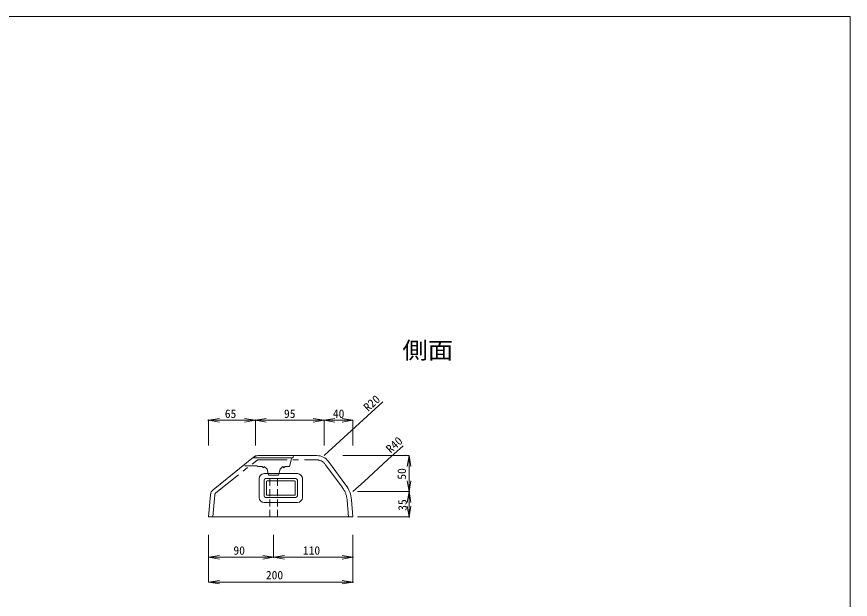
# Model space of a CAD drawing. Units: millimetres, scale not verified. Extents: x -1191 to 1113, y -825 to 791.
# Drawn here: x -42 to 1113, y -17 to 791 of the extents above; entities that cross this region are included whole.
import ezdxf
from ezdxf.enums import TextEntityAlignment as Align

# ---------------------------------------------------------------- set-up
doc = ezdxf.new("R2010")
doc.units = ezdxf.units.MM
doc.header["$LTSCALE"] = 8
doc.linetypes.add('CHAIN1', pattern=[8, 5, -1, 1, -1])
doc.linetypes.add('DASHED1', pattern=[1.8, 1.2, -0.6])
doc.layers.add('0-0', color=7, linetype='Continuous', lineweight=18)
doc.styles.add('ＭＳ ゴシック', font='')
doc.styles.get('ＭＳ ゴシック').set_extended_font_data('MS Gothic')

msp = doc.modelspace()

# ---------------------------------------------------------------- linework, layer by layer
at = {"layer": '0-0'}
for p, q in [((383.394, 182.805), (464.66, 257.272)), ((223.394, 196.493), (223.394, 231.73)), ((223.394, 231.612), (223.394, 231.73)), ((223.394, 231.55), (238.394, 231.55)), ((238.394, 231.55), (278.394, 231.55)), ((288.394, 231.55), (273.394, 231.55)), ((288.394, 196.493), (288.394, 231.73)), ((288.394, 231.612), (288.394, 231.73)), ((288.394, 231.612), (288.394, 231.73)), ((288.394, 231.55), (303.394, 231.55)), ((303.394, 231.55), (383.394, 231.55)), ((383.394, 196.493), (383.394, 231.73)), ((383.394, 231.612), (383.394, 231.73)), ((383.394, 231.612), (383.394, 231.73)), ((383.394, 231.55), (398.394, 231.55)), ((398.394, 231.55), (408.394, 231.55)), ((423.394, 231.55), (408.394, 231.55)), ((423.394, 196.493), (423.394, 231.73)), ((423.394, 198.103), (423.394, 231.55)), ((471.899, 177.047), (492.95, 196.336)), ((229.76, 135.319), (285.691, 180.425)), ((339.883, 179.64), (285.35, 179.64)), ((291.968, 182.64), (354.908, 182.64)), ((338.064, 178.125), (335.443, 167.64)), ((340.987, 181.273), (340.666, 180.31)), ((354.908, 182.64), (373.358, 182.64)), ((413.705, 141.74), (389.435, 174.537)), ((409.369, 182.64), (481.438, 182.64)), ((471.899, 177.047), (438.871, 146.781)), ((481.438, 182.64), (501.258, 182.64)), ((501.258, 182.64), (501.258, 167.64)), ((290.443, 168.64), (274.823, 168.64)), ((290.443, 168.64), (291.443, 167.64)), ((297.443, 167.64), (291.443, 167.64)), ((291.443, 167.64), (297.443, 167.64)), ((304.443, 163.64), (300.443, 167.64)), ((306.443, 155.64), (304.443, 163.64)), ((322.443, 163.64), (326.443, 167.64)), ((335.443, 167.64), (329.443, 167.64)), ((501.258, 167.64), (501.258, 147.64)), ((256.1, 156.561), (257.579, 157.754)), ((293.438, 124.64), (293.438, 150.64)), ((300.438, 157.64), (346.438, 157.64)), ((353.438, 124.64), (353.438, 150.64)), ((300.438, 126.64), (300.438, 148.64)), ((303.438, 146.64), (303.438, 128.64)), ((342.438, 147.64), (304.438, 147.64)), ((343.438, 128.64), (343.438, 146.64)), ((346.438, 126.64), (346.438, 148.64)), ((346.438, 126.64), (346.438, 148.64)), ((423.438, 132.64), (438.871, 146.781)), ((501.258, 132.64), (501.258, 147.64)), ((223.438, 97.64), (226.074, 128.389)), ((304.438, 127.64), (342.438, 127.64)), ((453.394, 132.64), (429.889, 132.64)), ((453.394, 132.64), (501.438, 132.64)), ((300.438, 117.64), (346.438, 117.64)), ((302.438, 124.64), (344.438, 124.64)), ((302.438, 124.64), (344.438, 124.64)), ((423.438, 97.64), (421.405, 121.362)), ((501.258, 97.64), (501.258, 112.64)), ((223.438, 97.64), (423.438, 97.64)), ((453.394, 97.64), (429.889, 97.64)), ((453.394, 97.64), (501.438, 97.64)), ((223.394, 72.64), (223.394, 41.458)), ((313.394, 72.64), (313.394, 41.458)), ((423.394, 72.64), (423.394, 41.458)), ((423.394, 72.64), (423.394, 6.902)), ((223.394, 41.638), (238.394, 41.638)), ((223.394, 41.638), (223.394, 7.082)), ((238.394, 41.638), (283.394, 41.638)), ((298.394, 41.638), (283.394, 41.638)), ((313.394, 41.638), (298.394, 41.638)), ((313.394, 41.638), (298.394, 41.638)), ((313.394, 41.638), (328.394, 41.638)), ((328.394, 41.638), (343.394, 41.638)), ((343.394, 41.638), (408.394, 41.638)), ((423.394, 41.638), (408.394, 41.638)), ((423.394, 41.638), (408.394, 41.638)), ((223.394, 7.082), (238.394, 7.082)), ((238.394, 7.082), (408.394, 7.082)), ((423.394, 7.082), (408.394, 7.082))]:
    msp.add_line(p, q, dxfattribs=at)
at = {"layer": '0-0', "linetype": 'CHAIN1'}
for p, q in [((233.592, 131.123), (290.214, 175.992)), ((292.077, 176.64), (373.358, 176.64)), ((408.882, 138.171), (384.612, 170.968)), ((229.46, 97.64), (232.091, 128.33)), ((417.46, 97.128), (415.427, 120.85))]:
    msp.add_line(p, q, dxfattribs=at)
at = {"layer": '0-0', "linetype": 'DASHED1'}
for p, q in [((308.193, 97.64), (308.193, 155.64)), ((318.693, 97.64), (318.693, 155.64))]:
    msp.add_line(p, q, dxfattribs=at)
at = {"layer": '0-0'}
msp.add_lwpolyline([(-1191.497, -824.711), (1112.503, -824.711), (1112.503, 791.289), (-1191.497, 791.289)], close=True, dxfattribs=at)
for points in [[(238.394, 229.05), (223.394, 231.55), (238.394, 234.05)], [(273.394, 234.05), (288.394, 231.55), (273.394, 229.05)], [(303.394, 229.05), (288.394, 231.55), (303.394, 234.05)], [(368.394, 234.05), (383.394, 231.55), (368.394, 229.05)], [(398.394, 229.05), (383.394, 231.55), (398.394, 234.05)], [(408.394, 234.05), (423.394, 231.55), (408.394, 229.05)], [(498.758, 167.64), (501.258, 182.64), (503.758, 167.64)], [(297.443, 167.64), (299.443, 165.64), (300.443, 167.64)], [(306.443, 155.64), (320.443, 155.64), (322.443, 163.64)], [(329.443, 167.64), (327.443, 165.64), (326.443, 167.64)], [(344.438, 150.64), (302.438, 150.64), (344.438, 150.64)], [(503.758, 147.64), (501.258, 132.64), (498.758, 147.64)], [(498.758, 117.64), (501.258, 132.64), (503.758, 117.64)], [(501.258, 132.64), (501.258, 117.64), (501.258, 112.64)], [(503.758, 112.64), (501.258, 97.64), (498.758, 112.64)], [(238.394, 39.138), (223.394, 41.638), (238.394, 44.138)], [(298.394, 44.138), (313.394, 41.638), (298.394, 39.138)], [(298.394, 44.138), (313.394, 41.638), (298.394, 39.138)], [(328.394, 39.138), (313.394, 41.638), (328.394, 44.138)], [(408.394, 44.138), (423.394, 41.638), (408.394, 39.138)], [(408.394, 44.138), (423.394, 41.638), (408.394, 39.138)], [(238.394, 4.582), (223.394, 7.082), (238.394, 9.582)], [(408.394, 9.582), (423.394, 7.082), (408.394, 4.582)]]:
    msp.add_lwpolyline(points, dxfattribs=at)
for centre in [(223.394, 231.55), (223.394, 231.55), (288.394, 231.55), (288.394, 231.55), (383.394, 231.55), (383.394, 231.55), (383.394, 231.55), (383.394, 231.55), (501.258, 132.64), (501.258, 97.64), (313.394, 41.638), (313.394, 41.638), (423.394, 41.638), (423.394, 41.638), (423.394, 7.082)]:
    msp.add_circle(centre, 0.5, dxfattribs=at)
for centre, radius, start, end in [((292.496, 172.64), 10, 90, 134.13195), ((291.968, 172.64), 10, 90, 128.8845), ((292.496, 172.64), 4, 90, 134.13194), ((340.004, 177.64), 2, 95.48768, 165.96376), ((339.717, 180.627), 1, 275.48768, 341.56505), ((342.884, 180.64), 2, 90, 161.56505), ((373.358, 162.64), 20, 36.50144, 90), ((274.823, 166.64), 2, 90, 134.13195), ((300.438, 150.64), 7, 90, 180), ((302.438, 148.64), 2, 90, 180), ((344.438, 148.64), 2, 0, 90), ((344.438, 148.64), 2, 0, 90), ((346.438, 150.64), 7, 0, 90), ((304.438, 146.64), 1, 90, 180), ((342.438, 146.64), 1, 0, 90), ((381.551, 117.946), 40, 4.89909, 36.50144), ((236.037, 127.535), 10, 128.8845, 175.10091), ((304.438, 128.64), 1, 180, 270), ((342.438, 128.64), 1, 270, 0), ((300.438, 124.64), 7, 180, 270), ((302.438, 126.64), 2, 180, 270), ((344.438, 126.64), 2, 270, 0), ((344.438, 126.64), 2, 270, 0), ((346.438, 124.64), 7, 270, 0)]:
    msp.add_arc(centre, radius, start, end, dxfattribs=at)
at = {"layer": '0-0', "linetype": 'CHAIN1'}
for centre, radius, start, end in [((292.077, 173.64), 3, 90, 128.39401), ((373.358, 162.64), 14, 36.50144, 90), ((236.076, 127.988), 4, 128.39401, 175.10091), ((381.551, 117.946), 34, 4.89909, 36.50144)]:
    msp.add_arc(centre, radius, start, end, dxfattribs=at)

# ---------------------------------------------------------------- texts
at = {"layer": '0-0', "style": 'ＭＳ ゴシック', "width": 1.1}
msp.add_text('側面', height=23.46, dxfattribs=at).set_placement((491.862, 309.889), align=Align.BOTTOM_LEFT)
at = {"layer": '0-0', "color": 4, "style": 'ＭＳ ゴシック'}
for s, rotation, p in [('R20', 42.124, (446.874, 240.414)), ('R40', 42.124, (478.004, 182.64)), ('50', 90, (500.477, 149.236)), ('35', 90, (501.394, 106.131))]:
    msp.add_text(s, height=11.73, rotation=rotation, dxfattribs=at).set_placement(p, align=Align.BOTTOM_LEFT)
for s, p in [('65', (245.852, 231.302)), ('95', (327.855, 231.302)), ('40', (395.622, 231.302)), ('90', (257.811, 41.67)), ('110', (354.051, 41.67)), ('200', (302.799, 7.502))]:
    msp.add_text(s, height=11.73, dxfattribs=at).set_placement(p, align=Align.BOTTOM_LEFT)

doc.saveas('drawing.dxf')
